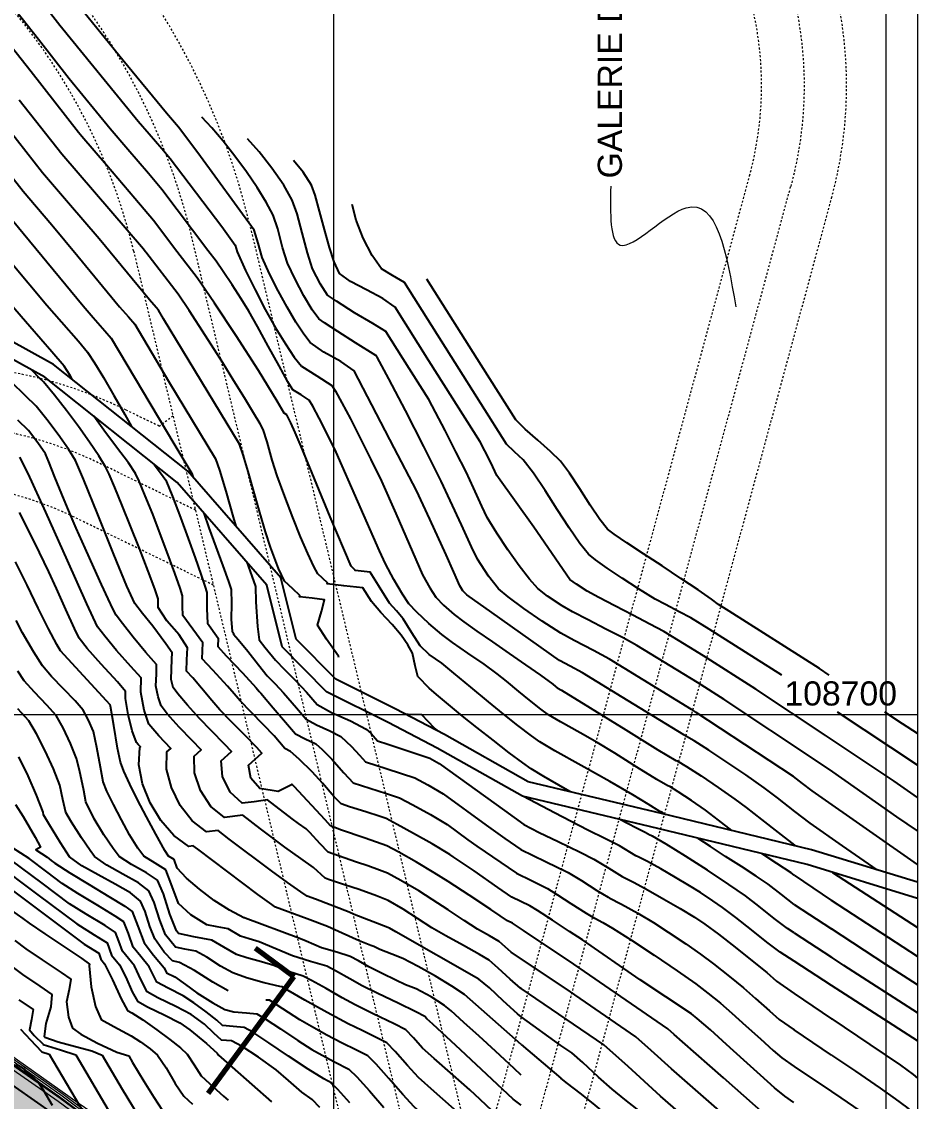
# Model space of a CAD drawing. Extents: x 62344 to 62624, y 108620 to 109406.
# Drawn here: x 62577.4 to 62623.7, y 108680 to 108735.9 of the extents above; entities that cross this region are included whole.
import ezdxf
from ezdxf.enums import TextEntityAlignment as Align

# ---------------------------------------------------------------- set-up
doc = ezdxf.new("R2010")
doc.units = 0
doc.header["$LTSCALE"] = 0.039369
doc.header["$MEASUREMENT"] = 0
for name, pattern in [('NASCOSTA', [9.525, 6.35, -3.175]), ('TRATTEGGIATA', [0.75, 0.5, -0.25]), ('TRATTOPUNTO2', [0.5, 0.25, -0.125, 0, -0.125])]:
    doc.linetypes.add(name, pattern=pattern)
doc.layers.add('0__No_Plot', color=5, linetype='Continuous', plot=False)
for name, color, linetype in [('coordinate', 2, 'Continuous'), ('curve livello 1m', 2, 'Continuous'), ('curve livello 5m', 7, 'Continuous'), ('LIN010TR', 2, 'NASCOSTA'), ('LIN018CO', 6, 'Continuous'), ('LIN025CO', 7, 'Continuous'), ('LIN035CO', 1, 'Continuous'), ('Strade', 7, 'Continuous'), ('TEXT018', 143, 'Continuous'), ('TEXT035', 1, 'Continuous'), ('TEXT050', 3, 'Continuous'), ('TRATTCOLO-30', 253, 'Continuous')]:
    doc.layers.add(name, color=color, linetype=linetype)
doc.layers.add('LIN070CO', color=4, linetype='Continuous', lineweight=70)
doc.styles.add('ARIAL', font='arial.ttf')

# ---------------------------------------------------------------- blocks, each defined once
blk = doc.blocks.new('*U36')
at = {"layer": 'LIN070CO'}
for p, q in [((2.799, 0.738), (2.841, 0.24)), ((-2.686, -0.227), (-2.728, 0.271)), ((2.841, 0.24), (1.347, 0.114)), ((-1.191, -0.101), (-2.686, -0.227))]:
    blk.add_line(p, q, dxfattribs=at)
at = {"layer": 'TEXT018', "lineweight": 30, "flags": 39}
blk.add_attdef('RIF2', text='', height=0.18, rotation=4.8311, dxfattribs=at).set_placement((2.705, 0.078), align=Align.TOP_RIGHT)
blk.add_attdef('RIF1', text='', height=0.18, rotation=4.8311, dxfattribs=at).set_placement((-2.524, -0.364), align=Align.TOP_LEFT)
at = {"layer": 'TEXT050', "lineweight": 30, "flags": 39}
blk.add_attdef('SEZ2', text='', height=0.4, rotation=4.8311, dxfattribs=at).set_placement((2.679, 0.377), align=Align.BOTTOM_RIGHT)
blk.add_attdef('SEZ1', text='', height=0.4, rotation=4.8311, dxfattribs=at).set_placement((-2.549, -0.065), align=Align.BOTTOM_LEFT)
blk = doc.blocks.new('*U13')
at = {"layer": 'LIN018CO'}
blk.add_hatch(color=256, dxfattribs=at).paths.add_polyline_path([(-0.262, 0.092), (-0.275, 0.211), (-0.013, 0.119)])
for p, q in [((-0.013, 0.119), (-1.842, -0.083)), ((-0.262, 0.092), (-0.275, 0.211)), ((-0.275, 0.211), (-0.013, 0.119))]:
    blk.add_line(p, q, dxfattribs=at)
at = {"layer": 'TEXT035', "lineweight": 30, "flags": 46}
blk.add_attdef('VALORE_AD', text='', height=0.25, rotation=6.3149, dxfattribs=at).set_placement((-0.336, 0.144), align=Align.BOTTOM_RIGHT)

msp = doc.modelspace()

# ---------------------------------------------------------------- hatches: boundary and pattern name
at = {"layer": 'TRATTCOLO-30', "linetype": 'Continuous', "lineweight": 0}
h = msp.add_hatch(color=256, dxfattribs=at)
h.dxf.hatch_style = 1
edge = h.paths.add_edge_path()
edge.add_line((62563.8701, 108688.26486), (62562.38892, 108689.60877))
edge.add_line((62562.38892, 108689.60877), (62561.34581, 108688.45849))
edge.add_arc((62576.23115, 108706.87254), 23.67806, 231.048995, 237.182403)
edge.add_line((62563.39844, 108686.97349), (62577.31618, 108677.27955))
edge.add_line((62577.31618, 108677.27955), (62592.09573, 108666.40633))
edge.add_line((62592.09573, 108666.40633), (62594.64799, 108664.314))
edge.add_line((62594.64799, 108664.314), (62599.914, 108662.94099))
edge.add_line((62599.914, 108662.94099), (62601.76601, 108662.18401))
edge.add_line((62601.76601, 108662.18401), (62602.82201, 108661.386))
edge.add_line((62602.82201, 108661.386), (62603.7457, 108659.83602))
edge.add_line((62603.7457, 108659.83602), (62603.50275, 108661.70071))
edge.add_line((62603.50275, 108661.70071), (62597.32897, 108667.70738))
edge.add_line((62597.32897, 108667.70738), (62593.49796, 108669.71985))
edge.add_line((62593.49796, 108669.71985), (62579.35377, 108680.12565))
edge.add_line((62579.35377, 108680.12565), (62565.34566, 108689.88254))
edge.add_line((62565.34566, 108689.88254), (62565.33964, 108689.89193))
edge.add_line((62565.33964, 108689.89193), (62563.8701, 108688.26486))

# ---------------------------------------------------------------- linework, layer by layer
at = {"linetype": 'Continuous', "lineweight": 0, "flags": 128}
msp.add_lwpolyline([(62603.55647, 108659.81137), (62603.32209, 108661.61022), (62597.21573, 108667.5513), (62593.39647, 108669.5576), (62579.24268, 108679.97047), (62565.20541, 108689.74766), (62565.19018, 108689.77145)], dxfattribs=at)
at = {"layer": '0__No_Plot', "linetype": 'Continuous', "lineweight": 0}
msp.add_xline((62622.07823, 109285.13341, 324), (0, -1), dxfattribs=at)
at = {"layer": 'coordinate', "linetype": 'Continuous', "lineweight": 0}
for p, q in [((62593.49999, 108764.27057), (62593.49999, 108620.31839)), ((62512.68886, 108700.00002), (62623.7144, 108700.00002))]:
    msp.add_line(p, q, dxfattribs=at)
at = {"layer": 'curve livello 1m', "flags": 128}
for points in [[(62578.60748, 108736.61918), (62579.33472, 108735.69185), (62579.33472, 108735.69185), (62583.3922, 108730.72777), (62583.3922, 108730.72777), (62583.95458, 108730.06759), (62584.61198, 108729.303), (62585.0409, 108728.7959), (62585.0409, 108728.7959), (62587.70684, 108725.2604), (62588.40832, 108724.30092), (62588.50835, 108723.96236), (62588.94094, 108722.99596), (62589.43645, 108721.98355), (62589.96576, 108720.97692), (62590.49973, 108720.02781), (62591.00924, 108719.18801), (62591.46516, 108718.50929), (62591.83838, 108718.04341), (62592.62505, 108717.53778), (62593.40027, 108717.03607), (62593.59095, 108716.74335), (62593.92488, 108716.1461), (62594.36626, 108715.31308), (62594.87932, 108714.31301), (62595.42824, 108713.21465), (62595.97725, 108712.08673), (62596.71666, 108710.40601), (62598.10174, 108707.23837), (62598.47825, 108706.5585), (62598.78772, 108706.07696), (62599.18806, 108705.67088), (62599.74633, 108705.17958), (62600.2339, 108704.80946), (62600.91515, 108704.32536), (62601.72193, 108703.76678), (62602.58612, 108703.17324), (62603.43959, 108702.58424), (62604.21419, 108702.03929), (62604.84181, 108701.57788), (62604.98978, 108701.4556), (62605.07891, 108701.38785), (62605.30314, 108701.26022), (62606.78505, 108700.35624), (62608.62836, 108699.209), (62610.28548, 108698.18046), (62611.20881, 108697.63256), (62611.27285, 108697.60726), (62611.76245, 108697.31644), (62612.5186, 108696.828), (62613.40087, 108696.23468), (62614.26881, 108695.62918), (62614.85444, 108695.19136), (62615.64288, 108694.58034), (62616.5165, 108693.89744), (62617.35763, 108693.24399), (62617.41047, 108693.20402)], [(62621.63391, 108691.96213), (62619.83718, 108693.20949), (62618.15689, 108694.38673), (62617.37777, 108694.98255), (62616.47374, 108695.6885), (62615.78641, 108696.2104), (62615.78641, 108696.2104), (62614.83592, 108696.87615), (62613.84798, 108697.54754), (62612.92181, 108698.15904), (62612.15665, 108698.64513), (62611.65173, 108698.94031), (62611.65173, 108698.94031), (62611.62017, 108698.95278), (62608.44275, 108700.90456), (62606.38666, 108702.1659), (62605.7462, 108702.5025), (62605.18608, 108702.79992), (62605.18608, 108702.79992), (62601.69261, 108705.2926), (62600.39674, 108706.20858), (62600.18068, 108706.41085), (62600.02606, 108706.67262), (62599.7211, 108707.36688), (62599.32907, 108708.26661), (62599.32907, 108708.26661), (62598.48157, 108710.11441), (62597.78184, 108711.59631), (62597.78184, 108711.59631), (62596.63995, 108713.81107), (62594.56478, 108717.79664), (62593.87802, 108718.28691), (62592.98932, 108718.76986), (62592.28773, 108719.26521), (62592.28773, 108719.26521), (62591.95719, 108719.68606), (62591.5478, 108720.31372), (62591.09398, 108721.08704), (62590.63013, 108721.94483), (62590.19067, 108722.82594), (62589.81002, 108723.6692), (62589.81002, 108723.6692), (62589.59665, 108724.40305), (62589.39347, 108725.07912), (62586.47222, 108729.07479), (62585.47043, 108730.40334), (62584.85089, 108731.12929), (62582.58898, 108733.87423), (62580.349, 108736.63709)], [(62614.1187, 108693.99709), (62613.42137, 108694.54408), (62612.75122, 108695.04797), (62612.75122, 108695.04797), (62612.02754, 108695.54961), (62611.33967, 108696.00377), (62610.89397, 108696.27422), (62610.89397, 108696.27422), (62610.79746, 108696.31235), (62610.22587, 108696.65152), (62609.20003, 108697.28824), (62608.05893, 108697.99844), (62607.14156, 108698.55804), (62607.14156, 108698.55804), (62606.26761, 108699.05674), (62605.25009, 108699.62789), (62604.62892, 108699.98824), (62604.62892, 108699.98824), (62604.22456, 108700.28641), (62603.63023, 108700.74737), (62603.63023, 108700.74737), (62603.0796, 108701.20017), (62602.4415, 108701.73472), (62601.97211, 108702.11757), (62601.97211, 108702.11757), (62601.2956, 108702.60552), (62600.45332, 108703.18667), (62599.65139, 108703.74153), (62599.09592, 108704.15058), (62599.09592, 108704.15058), (62598.43581, 108704.71913), (62597.80576, 108705.30894), (62597.39477, 108705.74308), (62597.39477, 108705.74308), (62597.0644, 108706.23549), (62596.61353, 108706.99884), (62596.17743, 108707.80411), (62596.17743, 108707.80411), (62595.88124, 108708.48148), (62593.63281, 108713.59235), (62593.18517, 108714.50588), (62592.75945, 108715.34143), (62592.42116, 108715.97323), (62592.23577, 108716.27551), (62592.23577, 108716.27551), (62591.8155, 108716.54749), (62591.38903, 108716.82161), (62591.38903, 108716.82161), (62591.13818, 108717.2236), (62590.67912, 108718.04756), (62590.11735, 108719.07604), (62589.55835, 108720.09157), (62589.10761, 108720.8767), (62589.10761, 108720.8767), (62588.70966, 108721.51827), (62588.24379, 108722.24558), (62587.78891, 108722.93701), (62587.42394, 108723.47096), (62586.99701, 108724.02469), (62584.61137, 108727.18845), (62583.91472, 108728.0121), (62582.84695, 108729.25397), (62581.93351, 108730.32625), (62579.81834, 108732.91403), (62578.22637, 108734.944), (62577.04793, 108736.43764)], [(62610.69605, 108694.82169), (62610.51508, 108694.94117), (62610.3861, 108694.99214), (62609.7717, 108695.36748), (62608.97998, 108695.85587), (62608.97998, 108695.85587), (62607.79357, 108696.53641), (62606.30776, 108697.37094), (62604.9578, 108698.13113), (62604.17893, 108698.58862), (62604.17893, 108698.58862), (62603.7395, 108698.90702), (62603.03275, 108699.44425), (62602.27068, 108700.03913), (62602.27068, 108700.03913), (62601.51639, 108700.65597), (62600.59924, 108701.42338), (62599.72574, 108702.1532), (62599.10241, 108702.65726), (62599.10241, 108702.65726), (62598.44552, 108703.12158), (62597.97916, 108703.55815), (62597.55666, 108704.23183), (62597.10261, 108704.9672), (62597.10261, 108704.9672), (62596.75099, 108705.36524), (62596.39686, 108705.7657), (62596.39686, 108705.7657), (62595.83153, 108706.68227), (62595.38401, 108707.37332), (62595.38401, 108707.37332), (62594.60806, 108707.46038), (62594.61219, 108707.48228), (62594.40056, 108707.67797), (62593.32682, 108710.24731), (62591.8248, 108713.87861), (62591.8248, 108713.87861), (62591.50791, 108714.60871), (62591.28836, 108715.09797), (62591.28836, 108715.09797), (62591.07126, 108715.51494), (62590.93968, 108715.5998), (62590.58514, 108716.22997), (62589.60538, 108717.80953), (62588.45839, 108719.60017), (62587.33847, 108721.30248), (62586.43992, 108722.61707), (62585.38879, 108723.98038), (62584.18184, 108725.58101), (62583.21745, 108726.72121), (62581.73931, 108728.44035), (62580.47481, 108729.92473), (62580.30196, 108730.13621), (62577.84526, 108733.26883), (62576.0267, 108735.57379)], [(62593.77415, 108702.95785), (62593.747, 108703.02911), (62593.747, 108703.02911), (62593.13731, 108703.91006), (62592.66206, 108704.63964), (62592.66206, 108704.63964), (62592.875, 108705.33669), (62593.03208, 108705.94768), (62593.03208, 108705.94768), (62592.38715, 108706.0212), (62591.73457, 108706.09326), (62591.73457, 108706.09326), (62591.75005, 108706.17533), (62591.39227, 108706.51924), (62590.95701, 108706.90865), (62590.95701, 108706.90865), (62590.64951, 108707.57194), (62590.22589, 108708.66868), (62590.22589, 108708.66868), (62589.9671, 108709.46865), (62589.67455, 108710.47182), (62589.37105, 108711.55247), (62589.07942, 108712.58486), (62588.82246, 108713.44326), (62588.62299, 108714.00195), (62588.62299, 108714.00195), (62584.69688, 108720.4824), (62584.42935, 108720.93303), (62584.31013, 108721.07085), (62583.97885, 108721.47092), (62581.36107, 108724.63326), (62579.78091, 108726.47411), (62578.43013, 108728.05202), (62574.95846, 108732.45973)], [(62575.65907, 108729.33677), (62577.42811, 108727.09076), (62578.11642, 108726.28671), (62578.92161, 108725.34867), (62578.92161, 108725.34867), (62580.25554, 108723.73726), (62582.42743, 108721.11448), (62582.87637, 108720.59691), (62583.20897, 108720.21096), (62584.96294, 108717.25663), (62587.39281, 108713.24587), (62587.59101, 108712.65305), (62587.9154, 108711.56003), (62588.30158, 108710.22811), (62588.44216, 108709.74815)], [(62623.7144, 108693.98238), (62622.6548, 108694.71799), (62619.34556, 108697.03651), (62618.49515, 108697.60182), (62613.71195, 108700.78401), (62612.33276, 108701.65806), (62609.18853, 108703.58694), (62608.48035, 108703.97104), (62607.59295, 108704.43127), (62606.67337, 108704.90343), (62605.86868, 108705.32332), (62605.32596, 108705.62675), (62605.32596, 108705.62675), (62604.57531, 108706.12803), (62604.06137, 108706.52906), (62604.06137, 108706.52906), (62603.64211, 108707.00887), (62603.1084, 108707.70538), (62602.52299, 108708.5302), (62601.94859, 108709.39498), (62601.44793, 108710.21132), (62601.44793, 108710.21132), (62601.17434, 108710.78416), (62600.73766, 108711.74243), (62600.35371, 108712.56613), (62600.35371, 108712.56613), (62599.83296, 108713.61227), (62599.27741, 108714.70183), (62598.77752, 108715.65936), (62598.42375, 108716.30938), (62598.42375, 108716.30938), (62597.08504, 108718.42775), (62596.19774, 108719.83353), (62595.52709, 108720.24092), (62594.58809, 108720.80483), (62594.58809, 108720.80483), (62593.64959, 108721.39962), (62593.18644, 108721.70881), (62593.18644, 108721.70881), (62592.81398, 108722.27724), (62592.41337, 108723.08289), (62592.41337, 108723.08289), (62592.14251, 108723.90674), (62591.87572, 108724.932), (62591.61536, 108725.92087), (62591.36376, 108726.63553), (62590.91664, 108727.40946), (62590.30944, 108728.29411), (62589.65067, 108729.14106), (62589.04883, 108729.80188)], [(62623.7144, 108695.71691), (62622.51087, 108696.56012), (62618.98618, 108698.90317), (62615.35779, 108701.31708), (62612.63699, 108703.04137), (62610.58946, 108704.29746), (62609.87304, 108704.68659), (62608.98302, 108705.14882), (62608.05481, 108705.62581), (62607.22385, 108706.05925), (62606.62554, 108706.39079), (62606.62554, 108706.39079), (62606.06732, 108706.74557), (62605.71922, 108706.99999), (62605.71922, 108706.99999), (62603.85611, 108709.6958), (62601.95227, 108712.37825), (62601.63964, 108713.05104), (62601.33213, 108713.66123), (62601.08823, 108714.12052), (62598.43704, 108718.31574), (62596.67984, 108721.09975), (62596.04017, 108721.54682), (62595.19715, 108721.98277), (62594.37477, 108722.41211), (62593.79699, 108722.83931), (62593.52184, 108723.4437), (62593.28624, 108724.17785), (62593.02934, 108725.10513), (62592.77295, 108726.06235), (62592.53887, 108726.88629), (62592.34891, 108727.41373), (62591.92744, 108728.07676), (62591.42351, 108728.67949)], [(62576.53223, 108726.0036), (62580.54472, 108721.15811), (62581.06197, 108720.5597), (62581.66242, 108719.87114), (62581.9886, 108719.48888), (62585.22899, 108714.03087), (62586.16263, 108712.48979), (62586.22894, 108712.27959)], [(62616.70246, 108702.04102), (62612.94123, 108704.42467), (62611.99039, 108705.00798), (62611.38724, 108705.32969), (62610.6766, 108705.69552), (62610.14962, 108705.98008), (62609.28592, 108706.51081), (62608.42599, 108707.06391), (62607.65269, 108707.58369), (62607.04887, 108708.01446), (62606.69739, 108708.30054), (62606.24039, 108708.85553), (62605.68667, 108709.66523), (62605.07669, 108710.61691), (62604.45088, 108711.59785), (62603.84971, 108712.49534), (62603.31363, 108713.19665), (62602.87062, 108713.60601), (62602.44324, 108714.00376), (62599.78905, 108718.20374), (62597.16194, 108722.36597), (62596.55399, 108722.72804), (62595.97988, 108723.07925), (62595.49135, 108723.76779), (62595.0283, 108724.6567), (62594.66185, 108725.58981), (62594.4631, 108726.41093)], [(62576.81963, 108723.40512), (62578.66201, 108721.20173), (62579.41653, 108720.32882), (62580.29243, 108719.32441), (62580.76823, 108718.7668), (62581.12761, 108718.21767), (62581.59088, 108717.44321), (62582.12239, 108716.52242), (62582.68651, 108715.53428), (62583.04172, 108714.9161)], [(62619.15509, 108702.04685), (62618.64946, 108702.38323), (62613.96899, 108705.34945), (62613.41767, 108705.70285), (62613.05402, 108705.9859), (62612.36175, 108706.46659), (62611.47723, 108707.05539), (62610.50061, 108707.69458), (62609.532, 108708.32646), (62608.67153, 108708.89331), (62608.01934, 108709.33742), (62607.67555, 108709.60109), (62607.27259, 108710.10374), (62606.778, 108710.84641), (62606.24197, 108711.68924), (62605.71468, 108712.49241), (62605.24631, 108713.11607), (62604.72923, 108713.62739), (62604.06497, 108714.20768), (62603.41112, 108714.78023), (62602.9253, 108715.26835), (62601.14105, 108718.09173), (62598.32772, 108722.54901)], [(62616.98823, 108678.26005), (62613.68728, 108681.19661), (62611.55667, 108683.05942), (62611.12512, 108683.44995), (62610.80336, 108683.73974), (62610.80336, 108683.73974), (62605.93277, 108687.09031), (62603.33067, 108688.83054), (62602.75367, 108689.20149), (62602.49187, 108689.32879), (62602.12167, 108689.58224), (62601.64009, 108689.91444), (62601.64009, 108689.91444), (62600.52035, 108690.65488), (62599.43624, 108691.35934), (62598.71299, 108691.81647), (62598.71299, 108691.81647), (62597.78644, 108692.36192), (62596.87458, 108692.87513), (62596.25097, 108693.20215), (62596.25097, 108693.20215), (62595.71967, 108693.40609), (62595.07657, 108693.61847), (62593.9168, 108694.02532), (62593.34762, 108694.23801), (62593.34762, 108694.23801), (62593.05992, 108694.54863), (62591.45024, 108696.28652), (62591.36293, 108696.3831), (62591.34565, 108696.39944), (62591.35012, 108696.3824), (62590.62613, 108696.01437), (62589.68886, 108696.17389), (62589.68886, 108696.17389), (62589.21796, 108696.70455), (62589.08952, 108697.38432), (62589.08952, 108697.38432), (62589.7902, 108698.00571), (62589.52488, 108698.30507), (62588.89914, 108698.93907), (62588.17429, 108699.66883), (62587.61164, 108700.25546), (62587.61164, 108700.25546), (62587.19576, 108700.74057), (62586.67113, 108701.36949), (62586.21745, 108701.90144), (62586.21745, 108701.90144), (62585.89242, 108702.25016), (62585.90824, 108702.8405), (62585.93135, 108703.45199), (62585.93135, 108703.45199), (62585.50459, 108704.12732), (62584.86908, 108704.85421), (62584.42517, 108705.54248), (62584.42517, 108705.54248), (62584.4143, 108705.99844), (62584.2417, 108706.51706), (62583.90431, 108707.42949), (62583.90431, 108707.42949), (62583.45275, 108708.59472), (62582.99371, 108709.75331), (62582.55786, 108710.83037), (62582.17586, 108711.75096), (62581.87839, 108712.44019), (62581.69612, 108712.82313), (62581.69612, 108712.82313), (62581.34706, 108713.39486), (62580.86431, 108714.11235), (62580.29245, 108714.91456), (62579.67602, 108715.74042), (62579.05959, 108716.52889), (62578.48772, 108717.21891), (62578.48772, 108717.21891), (62578.28111, 108717.42275), (62577.88157, 108717.83816)], [(62603.54114, 108687.14127), (62602.69229, 108687.70897), (62602.07513, 108688.25708), (62601.57486, 108688.54382), (62600.95505, 108688.8939), (62600.95505, 108688.8939), (62600.2574, 108689.33837), (62599.42281, 108689.88998), (62598.59316, 108690.43817), (62597.91035, 108690.87236), (62597.91035, 108690.87236), (62596.98496, 108691.41099), (62596.28461, 108691.78736), (62596.28461, 108691.78736), (62595.87684, 108691.95171), (62595.26986, 108692.17687), (62595.26986, 108692.17687), (62594.69144, 108692.36839), (62594.0416, 108692.5825), (62594.0416, 108692.5825), (62593.22118, 108692.87649), (62592.8088, 108693.31638), (62592.27121, 108693.90212), (62592.27121, 108693.90212), (62592.07621, 108694.08317), (62591.68516, 108694.36106), (62591.35259, 108694.61127), (62590.08387, 108695.59068), (62589.39579, 108695.49459), (62588.76722, 108695.42542), (62588.76722, 108695.42542), (62588.15053, 108695.99489), (62587.74896, 108696.80591), (62587.68297, 108697.61516), (62587.68297, 108697.61516), (62588.21703, 108698.08877), (62587.87651, 108698.45867), (62587.16565, 108699.17411), (62586.55655, 108699.8035), (62586.55655, 108699.8035), (62585.94595, 108700.49294), (62585.44446, 108701.08501), (62585.20252, 108701.40207), (62585.20252, 108701.40207), (62585.09665, 108701.8191), (62585.12659, 108702.87401), (62585.13699, 108703.19499), (62584.8143, 108703.66512), (62584.14201, 108704.57597), (62584.14201, 108704.57597), (62583.61482, 108705.24116), (62583.21237, 108705.75501), (62583.21237, 108705.75501), (62582.80373, 108706.65408), (62582.12622, 108708.29319), (62581.29777, 108710.35662), (62580.5562, 108712.19576), (62580.13935, 108713.16199), (62580.13935, 108713.16199), (62579.77248, 108713.74495), (62579.2461, 108714.4929), (62578.65592, 108715.27473), (62578.09764, 108715.95931), (62578.09764, 108715.95931), (62577.54651, 108716.50527), (62576.82042, 108717.21935)], [(62603.20614, 108685.81681), (62603.17146, 108685.84), (62602.63526, 108686.30747), (62602.02507, 108686.8739), (62601.54254, 108687.2867), (62601.54254, 108687.2867), (62601.05371, 108687.57962), (62600.22212, 108688.0435), (62599.31165, 108688.54919), (62598.5862, 108688.96751), (62598.5862, 108688.96751), (62597.84215, 108689.4512), (62597.1077, 108689.92825), (62597.1077, 108689.92825), (62596.31824, 108690.37257), (62595.71621, 108690.61522), (62594.82006, 108690.94764), (62594.82006, 108690.94764), (62594.06637, 108691.19714), (62593.2359, 108691.47081), (62593.2359, 108691.47081), (62593.05533, 108691.53612), (62592.45972, 108692.08912), (62591.81237, 108692.551), (62590.98161, 108693.13949), (62590.98161, 108693.13949), (62589.72456, 108694.08524), (62588.80249, 108694.79705), (62587.84558, 108694.67695), (62587.15384, 108695.24854), (62586.6127, 108696.06628), (62586.29571, 108696.98161), (62586.27643, 108697.846), (62586.27643, 108697.846), (62586.64385, 108698.17184), (62586.17659, 108698.66127), (62585.50146, 108699.35155), (62585.50146, 108699.35155), (62584.89301, 108700.04555), (62584.56991, 108700.45135), (62584.56991, 108700.45135), (62584.41645, 108700.91384), (62584.30624, 108701.48989), (62584.30624, 108701.48989), (62584.33029, 108702.09162), (62584.33758, 108702.59383), (62584.33758, 108702.59383), (62583.77726, 108703.21765), (62583.13235, 108704.0019), (62582.56688, 108704.71906), (62582.2505, 108705.154), (62582.2505, 108705.154), (62582.09716, 108705.44686), (62581.83782, 108705.98777), (62581.49458, 108706.72812), (62581.08953, 108707.6193), (62580.64477, 108708.61271), (62580.18238, 108709.65972), (62579.72446, 108710.71174), (62579.72446, 108710.71174), (62579.4341, 108711.41422), (62579.07905, 108712.29855), (62578.76123, 108713.08675), (62578.58258, 108713.50085), (62578.58258, 108713.50085), (62578.19976, 108714.07124), (62577.70756, 108714.69971), (62577.70756, 108714.69971), (62577.1607, 108715.24747)], [(62603.20614, 108684.3514), (62603.02271, 108684.50837), (62602.28135, 108685.19353), (62601.56446, 108685.85376), (62601.00995, 108686.31631), (62601.00995, 108686.31631), (62596.72234, 108688.75401), (62596.38863, 108688.94911), (62596.31295, 108688.97837), (62594.56502, 108689.6541), (62594.29811, 108689.7715), (62592.55898, 108690.44083), (62592.13598, 108690.59766), (62591.79752, 108690.82668), (62591.1094, 108691.31567), (62590.27806, 108691.91792), (62590.27806, 108691.91792), (62588.09654, 108693.55921), (62587.52111, 108694.00342), (62586.92393, 108693.92847), (62586.18684, 108694.49505), (62585.5636, 108695.29274), (62585.10349, 108696.22198), (62584.85581, 108697.1832), (62584.86988, 108698.07684), (62584.86988, 108698.07684), (62585.07067, 108698.25491), (62584.44637, 108698.8996), (62583.93729, 108699.50062), (62583.692, 108700.23989), (62583.51584, 108701.16068), (62583.51584, 108701.16068), (62583.53679, 108701.89896), (62583.00545, 108702.49782), (62582.26362, 108703.31644), (62582.26362, 108703.31644), (62581.65811, 108704.06019), (62581.28863, 108704.55299), (62581.28863, 108704.55299), (62580.7253, 108705.73281), (62579.7212, 108707.974), (62578.59978, 108710.48715), (62577.68446, 108712.48283), (62577.68446, 108712.48283), (62577.25906, 108713.3304)], [(62584.21825, 108712.95568), (62584.21825, 108712.95568), (62584.53987, 108712.51836), (62584.80965, 108712.14541), (62585.1591, 108711.29187), (62585.57291, 108710.197), (62585.9723, 108709.11606), (62586.33264, 108708.11819), (62586.62929, 108707.27251), (62586.83761, 108706.64816), (62586.93297, 108706.31427), (62586.94544, 108705.474), (62586.9708, 108704.72833), (62587.52007, 108703.96597), (62587.50587, 108703.52769), (62587.93624, 108703.04192), (62588.77738, 108702.16502), (62589.49454, 108701.39407), (62589.64903, 108701.20079), (62589.73602, 108701.11047), (62590.3768, 108700.35981), (62591.10666, 108699.48268), (62591.53356, 108698.99938), (62592.03658, 108698.74729), (62592.57247, 108698.48462), (62592.90551, 108698.18815), (62593.402, 108697.7005), (62594.0349, 108696.99355), (62594.51861, 108696.46525), (62596.24054, 108695.91243), (62596.91735, 108695.68772), (62597.60695, 108695.33916), (62598.51738, 108694.82748), (62599.37549, 108694.30617), (62600.45102, 108693.52521), (62600.91763, 108693.1954), (62602.96298, 108691.78911), (62603.74724, 108691.40651), (62604.56728, 108691.00907), (62605.09045, 108690.67376), (62605.7819, 108690.22818), (62606.57722, 108689.73132), (62607.00313, 108689.47298), (62607.02293, 108689.46505), (62607.43582, 108689.24301), (62607.93116, 108688.9526), (62608.91549, 108688.32627), (62610.09866, 108687.54459), (62611.27814, 108686.74325), (62612.25142, 108686.05794), (62612.87206, 108685.5848), (62613.52057, 108685.06376), (62614.11396, 108684.54722), (62614.83879, 108683.89293), (62615.58549, 108683.21353), (62616.24447, 108682.62163), (62616.70613, 108682.22986), (62617.32991, 108681.79408)], [(62586.78081, 108710.43294), (62587.04848, 108709.66463), (62587.40418, 108708.68892), (62587.7672, 108707.70129), (62588.05681, 108706.89722), (62588.19231, 108706.47218), (62588.22248, 108705.75748), (62588.19792, 108704.92192), (62588.24361, 108704.32125), (62588.31443, 108704.22296), (62588.3126, 108704.16646), (62588.56899, 108703.89138), (62589.05315, 108703.29299), (62589.6088, 108702.58079), (62590.06977, 108702.01378), (62590.47577, 108701.59121), (62590.91483, 108701.13635), (62591.58006, 108700.34914), (62592.08822, 108699.75828), (62592.61171, 108699.47449), (62593.30742, 108699.16985), (62593.88134, 108698.86982), (62594.42153, 108698.35921), (62594.83368, 108697.89883), (62595.14867, 108697.55481), (62596.27, 108697.1948), (62597.69797, 108696.7207), (62598.37763, 108696.36501), (62599.17088, 108695.89288), (62601.39547, 108694.27756), (62602.36059, 108693.5954), (62603.19853, 108693.01927), (62604.46066, 108692.4056), (62605.64568, 108691.82718), (62606.3316, 108691.4088), (62607.12197, 108690.90201), (62607.71761, 108690.5459), (62607.76751, 108690.52593), (62608.39564, 108690.19598), (62609.24324, 108689.71774), (62610.05603, 108689.23467), (62610.82353, 108688.74252), (62611.72213, 108688.14044), (62612.48227, 108687.60904), (62613.16498, 108687.09468), (62613.99386, 108686.44539), (62614.72025, 108685.85595), (62615.3392, 108685.30903), (62616.05208, 108684.66132), (62616.56508, 108684.21477), (62617.32991, 108683.68044)], [(62603.20614, 108681.34137), (62602.83674, 108681.68119), (62601.87289, 108682.58525), (62601.03948, 108683.35856), (62601.03948, 108683.35856), (62600.24701, 108684.07109), (62599.58048, 108684.66039), (62599.23987, 108684.94968), (62599.23987, 108684.94968), (62598.54557, 108685.38821), (62597.76849, 108685.80988), (62597.76849, 108685.80988), (62597.22326, 108686.02066), (62596.72142, 108686.25605), (62596.02083, 108686.60145), (62595.33165, 108686.95325), (62595.33165, 108686.95325), (62594.79114, 108687.25368), (62594.36558, 108687.48704), (62594.36558, 108687.48704), (62593.66052, 108687.70034), (62592.87925, 108687.93136), (62592.87925, 108687.93136), (62592.08059, 108688.28265), (62591.70175, 108688.42846), (62588.92361, 108689.45843), (62588.88564, 108689.47471), (62588.876, 108689.47753), (62588.86965, 108689.48124), (62588.85876, 108689.48341), (62588.12018, 108689.87126), (62587.32349, 108690.38491), (62586.5514, 108690.96246), (62585.88664, 108691.54205), (62585.41194, 108692.06178), (62585.41194, 108692.06178), (62585.24646, 108692.50269), (62584.95859, 108692.68268), (62584.77249, 108692.9645), (62584.29652, 108693.8084), (62583.81415, 108694.70447), (62583.35745, 108695.58917), (62582.95852, 108696.39895), (62582.64943, 108697.07028), (62582.46229, 108697.53961), (62582.46229, 108697.53961), (62582.32182, 108698.25879), (62582.13027, 108699.4347), (62581.94932, 108700.44598), (62581.94932, 108700.44598), (62581.93503, 108700.50226), (62581.93523, 108700.50921), (62581.74411, 108700.722), (62579.36916, 108703.3097), (62579.17531, 108703.62994), (62578.74555, 108704.44804), (62578.21663, 108705.5067), (62577.63366, 108706.69526), (62577.04175, 108707.90305)], [(62589.00167, 108707.89276), (62589.00167, 108707.89276), (62589.25958, 108707.17593), (62589.45165, 108706.6301), (62589.47055, 108705.83786), (62589.56486, 108704.56292), (62589.65007, 108703.87823), (62589.93897, 108703.48445), (62590.49052, 108702.82677), (62590.95519, 108702.33633), (62591.5732, 108701.70713), (62592.09364, 108701.16223), (62592.64289, 108700.51717), (62593.38657, 108700.11402), (62594.37489, 108699.68125), (62595.19021, 108699.25503), (62595.44107, 108699.01791), (62595.77874, 108698.64436), (62596.29946, 108698.47718), (62598.4786, 108697.75368), (62598.96628, 108697.47959), (62602.33992, 108695.02992), (62603.34121, 108694.32219), (62604.13437, 108693.90656), (62605.11538, 108693.42647), (62606.25744, 108692.87615), (62606.97407, 108692.52046), (62607.73882, 108692.04499), (62608.4321, 108691.61882), (62608.5121, 108691.5868), (62609.05124, 108691.31084), (62609.77574, 108690.91617), (62610.59755, 108690.45248), (62611.42862, 108689.96944), (62612.18091, 108689.51674), (62612.71313, 108689.16014), (62613.41326, 108688.6364), (62614.28132, 108687.96465), (62615.16698, 108687.26265), (62615.91992, 108686.64814), (62616.42403, 108686.19967), (62617.32991, 108685.5668)], [(62603.20614, 108679.77727), (62602.79712, 108680.10446), (62602.79712, 108680.10446), (62601.70651, 108681.10763), (62600.06039, 108682.65191), (62598.63712, 108683.97242), (62598.63712, 108683.97242), (62598.32499, 108684.24807), (62598.21302, 108684.37125), (62597.75166, 108684.61307), (62596.83363, 108685.0582), (62595.79574, 108685.55896), (62594.97483, 108685.96772), (62594.97483, 108685.96772), (62594.3339, 108686.32075), (62593.5954, 108686.73698), (62593.14773, 108686.97726), (62593.14773, 108686.97726), (62592.31035, 108687.23076), (62591.36955, 108687.50883), (62591.36955, 108687.50883), (62590.50554, 108687.87943), (62589.64897, 108688.24632), (62589.64897, 108688.24632), (62589.13111, 108688.396), (62588.67651, 108688.53119), (62588.67651, 108688.53119), (62588.03515, 108688.90542), (62587.46966, 108689.01572), (62586.93626, 108689.12501), (62586.93626, 108689.12501), (62586.11247, 108689.63142), (62585.4647, 108690.2258), (62585.4647, 108690.2258), (62585.13763, 108691.10782), (62584.81251, 108691.96355), (62584.81251, 108691.96355), (62584.27153, 108692.3088), (62583.67793, 108692.67293), (62583.67793, 108692.67293), (62583.37169, 108693.09518), (62582.94448, 108693.78365), (62582.94448, 108693.78365), (62582.51578, 108694.55312), (62582.10002, 108695.34999), (62581.76182, 108696.04626), (62581.56581, 108696.51396), (62581.56581, 108696.51396), (62581.42743, 108697.28249), (62581.24993, 108698.30363), (62581.24993, 108698.30363), (62581.06786, 108699.13014), (62580.8191, 108699.71647), (62580.54093, 108700.22679), (62580.54093, 108700.22679), (62580.12664, 108700.72013), (62579.52669, 108701.34041), (62578.90504, 108701.98008), (62578.42562, 108702.5316), (62578.42562, 108702.5316), (62577.9775, 108703.23127), (62577.39982, 108704.22624), (62577.39982, 108704.22624), (62577.06335, 108704.8712)], [(62601.70805, 108679.4931), (62601.0831, 108680.07939), (62600.54275, 108680.58073), (62600.54275, 108680.58073), (62599.69254, 108681.33274), (62598.70244, 108682.19903), (62598.10728, 108682.73155), (62598.10728, 108682.73155), (62597.628, 108683.26428), (62597.23359, 108683.69268), (62597.23359, 108683.69268), (62596.64131, 108683.99549), (62595.55449, 108684.51957), (62594.618, 108684.98219), (62594.618, 108684.98219), (62593.94656, 108685.34928), (62593.11401, 108685.81815), (62592.36142, 108686.24037), (62591.92987, 108686.46749), (62591.92987, 108686.46749), (62591.15859, 108686.69805), (62590.41229, 108687.01794), (62589.76763, 108687.21141), (62589.00977, 108687.417), (62588.47703, 108687.58485), (62588.47703, 108687.58485), (62587.82163, 108687.9703), (62587.20065, 108688.32959), (62587.20065, 108688.32959), (62586.27107, 108688.50494), (62585.46541, 108688.67635), (62585.46541, 108688.67635), (62585.36168, 108688.80489), (62585.01766, 108689.67546), (62584.68947, 108690.71799), (62584.37857, 108691.42441), (62584.37857, 108691.42441), (62583.82424, 108691.8188), (62583.03326, 108692.23948), (62582.39727, 108692.66318), (62582.39727, 108692.66318), (62582.08794, 108693.06718), (62581.61357, 108693.78556), (62581.11647, 108694.6028), (62581.11647, 108694.6028), (62580.66932, 108695.48832), (62580.56688, 108696.06877), (62580.34644, 108697.12253), (62580.1992, 108697.73779), (62580.1992, 108697.73779), (62579.89061, 108698.5032), (62579.49651, 108699.32341), (62579.13513, 108699.95236), (62579.13513, 108699.95236), (62578.66489, 108700.49259), (62578.01264, 108701.15938), (62577.48208, 108701.7535), (62577.48208, 108701.7535), (62577.14918, 108702.24828)], [(62600.04952, 108679.30924), (62598.70451, 108680.4856), (62597.88956, 108681.21503), (62597.88956, 108681.21503), (62597.32215, 108681.83428), (62596.68034, 108682.56843), (62596.25416, 108683.0141), (62596.25416, 108683.0141), (62595.80286, 108683.24484), (62594.97475, 108683.64416), (62594.26118, 108683.99667), (62594.26118, 108683.99667), (62593.17003, 108684.58062), (62592.01461, 108685.21903), (62591.14156, 108685.72037), (62591.14156, 108685.72037), (62590.84359, 108685.91308), (62590.71893, 108685.92333), (62589.9, 108686.11416), (62588.99578, 108686.37904), (62588.27754, 108686.63851), (62588.27754, 108686.63851), (62587.65296, 108686.98824), (62586.94491, 108687.43886), (62586.36614, 108687.75377), (62586.36614, 108687.75377), (62585.80254, 108687.86009), (62585.31407, 108687.96401), (62585.31407, 108687.96401), (62584.80355, 108688.59662), (62584.50299, 108689.35722), (62584.21625, 108690.26808), (62583.94462, 108690.88526), (62583.4047, 108691.30265), (62582.59618, 108691.74581), (62581.75488, 108692.20074), (62581.11662, 108692.65342), (62581.11662, 108692.65342), (62580.8947, 108692.96406), (62580.4579, 108693.62554), (62579.93724, 108694.43944), (62579.93724, 108694.43944), (62579.64204, 108694.93144), (62579.48863, 108695.61549), (62579.33055, 108696.34545), (62579.33055, 108696.34545), (62579.00128, 108697.18709), (62578.57462, 108698.12719), (62578.12562, 108699.00954), (62577.72933, 108699.67793), (62577.72933, 108699.67793), (62577.15838, 108700.30483)], [(62598.92439, 108699.1362), (62598.72509, 108699.30565), (62598.72509, 108699.30565), (62598.0681, 108699.9967), (62597.35083, 108700.00992), (62597.24166, 108700.01335)], [(62598.92439, 108699.1362), (62598.72509, 108699.30565), (62598.72509, 108699.30565), (62598.0681, 108699.9967), (62597.35083, 108700.00992), (62597.24166, 108700.01335)], [(62623.7144, 108697.38784), (62619.58601, 108700.1322)], [(62623.7144, 108699.01982), (62622.94651, 108699.52606), (62622.03468, 108700.1322)], [(62577.03386, 108695.35373), (62577.42692, 108694.72381), (62577.42692, 108694.72381), (62578.05011, 108693.65802), (62578.32536, 108693.14185), (62578.32536, 108693.14185), (62578.09051, 108692.99493), (62578.66711, 108692.61498), (62578.88687, 108692.45044), (62579.07975, 108692.30602), (62579.85238, 108691.8105), (62580.85696, 108691.19954), (62581.87492, 108690.58643), (62582.6877, 108690.08448), (62583.07672, 108689.80697), (62583.07672, 108689.80697), (62583.37044, 108689.05087), (62583.6873, 108688.18007), (62583.6873, 108688.18007), (62584.18707, 108687.55578), (62584.72701, 108686.89172), (62584.72701, 108686.89172), (62584.8499, 108686.64124), (62585.2782, 108686.42078), (62585.82686, 108686.02656), (62586.41989, 108685.59694), (62586.41989, 108685.59694), (62587.25628, 108685.08347), (62587.87856, 108684.74583), (62587.87856, 108684.74583), (62588.34231, 108684.60998), (62588.98495, 108684.56194), (62589.53238, 108684.51207), (62589.53238, 108684.51207), (62589.95921, 108684.25703), (62590.75726, 108683.72984), (62591.65404, 108683.13383), (62592.37708, 108682.67233), (62592.37708, 108682.67233), (62592.91628, 108682.36641), (62593.54754, 108682.02561), (62593.54754, 108682.02561), (62594.29529, 108681.65696), (62594.70785, 108681.25096), (62595.35102, 108680.53217), (62596.1038, 108679.66887)], [(62617.3299, 108687.2366), (62616.60809, 108687.70786), (62615.92983, 108688.2215), (62615.12141, 108688.86376), (62614.31153, 108689.50727), (62613.62887, 108690.02462), (62613.62887, 108690.02462), (62613.12438, 108690.37015), (62612.49014, 108690.78584), (62611.91643, 108691.14697), (62611.91643, 108691.14697), (62611.19821, 108691.57408), (62610.4324, 108692.01347), (62609.74366, 108692.39479), (62609.25667, 108692.64769), (62609.25667, 108692.64769), (62609.14658, 108692.69175), (62608.30246, 108693.21376), (62607.56654, 108693.57448), (62606.65842, 108694.01623), (62606.65842, 108694.01623), (62604.92723, 108694.91093), (62603.32921, 108695.76081)], [(62617.3299, 108690.17932), (62616.68321, 108690.68213), (62615.99571, 108691.21685), (62615.99571, 108691.21685), (62615.37497, 108691.63845), (62614.60337, 108692.13717), (62613.779, 108692.66311), (62612.99996, 108693.16632), (62612.36434, 108693.59688), (62612.36434, 108693.59688), (62612.36434, 108693.59688)], [(62594.33755, 108679.90998), (62593.71863, 108680.59107), (62593.31586, 108680.97839), (62593.19072, 108681.04008), (62592.99483, 108681.14832), (62592.19023, 108681.65778), (62591.17416, 108682.32954), (62590.14859, 108683.01289), (62589.31547, 108683.55713), (62588.87678, 108683.81156), (62588.29663, 108683.85478), (62587.75295, 108683.90402), (62587.4505, 108684.19253), (62586.90339, 108684.61897), (62586.25762, 108685.08496), (62585.70691, 108685.45071), (62584.94373, 108685.83591), (62584.34749, 108686.15043), (62583.95743, 108686.94547), (62583.5273, 108687.47448), (62583.12918, 108687.9718), (62582.87676, 108688.6655), (62582.64277, 108689.26783), (62582.19584, 108689.57563), (62581.28947, 108690.12755), (62580.26373, 108690.7473), (62579.45869, 108691.25863), (62578.65544, 108691.86007), (62577.74027, 108692.54531), (62576.88491, 108693.1099)], [(62592.79343, 108679.65889), (62592.38813, 108680.07965), (62591.86145, 108680.45033), (62591.17378, 108681.05442), (62590.52355, 108681.62206), (62589.61537, 108682.27078), (62588.76264, 108682.82226), (62588.22118, 108683.11105), (62587.6926, 108683.15454), (62587.3082, 108683.514), (62586.82057, 108683.98638), (62586.13562, 108684.48064), (62585.3361, 108684.89663), (62584.39459, 108685.34949), (62583.84507, 108685.65963), (62583.53999, 108686.26389), (62583.18785, 108686.99922), (62582.57105, 108687.76353), (62582.38308, 108688.28013), (62582.20883, 108688.72868), (62581.67651, 108689.08119), (62580.68602, 108689.6791), (62579.83763, 108690.21124), (62578.42402, 108691.2697), (62576.81343, 108692.47564)], [(62617.3299, 108691.69572), (62617.17913, 108691.81296), (62616.43131, 108692.30335), (62615.67385, 108692.79954)], [(62575.88659, 108692.40597), (62578.19259, 108690.67933), (62580.21657, 108689.16385), (62581.11257, 108688.61029), (62581.77488, 108688.18954), (62581.77488, 108688.18954), (62582.01293, 108687.55526), (62582.41828, 108687.05297), (62582.74061, 108686.41093), (62583.07916, 108685.64698), (62583.34266, 108685.16883), (62583.34266, 108685.16883), (62583.86165, 108684.87767), (62584.7659, 108684.43973), (62585.53571, 108684.04002), (62585.53571, 108684.04002), (62586.05148, 108683.6802), (62586.9147, 108682.98225), (62587.46675, 108682.48287), (62587.46675, 108682.48287), (62587.539, 108682.37038), (62588.24584, 108681.74826), (62590.28757, 108679.96013)], [(62617.3299, 108691.69572), (62619.27013, 108690.37682)], [(62619.27013, 108691.87086), (62619.32256, 108691.83446), (62623.7144, 108688.98945)], [(62623.7144, 108687.47523), (62619.27013, 108690.37682)], [(62576.53487, 108690.07337), (62577.41634, 108689.45184), (62577.41634, 108689.45184), (62577.75121, 108689.20328), (62578.55696, 108688.65263), (62579.58411, 108687.96718), (62580.47262, 108687.37168), (62580.86242, 108687.09085), (62580.86242, 108687.09085), (62580.84624, 108687.001), (62580.95138, 108685.9157), (62581.18022, 108684.88566), (62581.4641, 108684.21992), (62581.4641, 108684.21992), (62582.12902, 108683.85489), (62583.02786, 108683.38156), (62583.02786, 108683.38156), (62583.50123, 108683.06542), (62584.0032, 108682.70112), (62584.0032, 108682.70112), (62584.39068, 108682.37331), (62584.83202, 108681.72494), (62585.30569, 108680.91367), (62585.75315, 108680.25204), (62585.75315, 108680.25204), (62586.20368, 108679.83102)], [(62617.3299, 108690.17932), (62619.27013, 108688.90783)], [(62623.7144, 108686.01713), (62622.0879, 108687.06816), (62619.27013, 108688.90783)], [(62576.99461, 108688.30937), (62577.57307, 108687.88015), (62577.57307, 108687.88015), (62578.4236, 108687.30241), (62579.40845, 108686.64534), (62579.89161, 108686.30592), (62579.89161, 108686.30592), (62579.80813, 108685.77563), (62579.68046, 108685.13361), (62579.68046, 108685.13361), (62579.78296, 108684.33357), (62579.98437, 108683.76569), (62579.98437, 108683.76569), (62580.42178, 108683.45532), (62581.27307, 108682.99893), (62582.28286, 108682.53342), (62582.28286, 108682.53342), (62582.89395, 108682.33914), (62583.09761, 108681.9941), (62583.67725, 108681.03468), (62584.20391, 108680.19782), (62584.64205, 108679.51567)], [(62576.77376, 108687.01447), (62577.39493, 108686.55702), (62577.39493, 108686.55702), (62578.29386, 108685.95078), (62578.9208, 108685.52099), (62578.9208, 108685.52099), (62578.86252, 108684.88079), (62578.60656, 108684.01754), (62578.52747, 108683.33719), (62578.52747, 108683.33719), (62578.54928, 108683.31394), (62578.54947, 108683.31379), (62579.25103, 108683.05669), (62580.14242, 108682.82719), (62580.98093, 108682.60459), (62581.5238, 108682.36815), (62581.5238, 108682.36815), (62582.55539, 108680.6205), (62583.86029, 108678.46061)], [(62617.3299, 108676.13909), (62617.12927, 108676.27517), (62616.20651, 108677.09605), (62610.98806, 108681.65858), (62609.93109, 108682.61512), (62609.14299, 108683.32487), (62609.14299, 108683.32487), (62605.4855, 108685.84094), (62603.54113, 108687.14129)], [(62619.27013, 108685.98016), (62617.3299, 108687.2366)], [(62623.7144, 108670.23864), (62622.99044, 108670.6719), (62621.71964, 108671.43291), (62620.74142, 108672.03482), (62620.74142, 108672.03482), (62619.96648, 108672.53775), (62619.14738, 108673.08241), (62618.41694, 108673.5795), (62617.90796, 108673.93973), (62617.90796, 108673.93973), (62616.64068, 108674.96999), (62612.90119, 108678.08794), (62610.41947, 108680.25773), (62610.41947, 108680.25773), (62608.73707, 108681.78026), (62607.48264, 108682.91), (62607.48264, 108682.91), (62603.20613, 108685.81682)], [(62623.7144, 108683.10831), (62619.27013, 108685.98016)], [(62577.21678, 108685.23389), (62577.94999, 108684.73605), (62577.86112, 108684.22223), (62577.76099, 108683.6867), (62577.99691, 108683.39779), (62578.46418, 108682.93714), (62578.47027, 108682.93237), (62579.37184, 108682.65697), (62580.15365, 108682.39717), (62582.01316, 108679.2469)], [(62617.3299, 108685.56682), (62619.27013, 108684.26046)], [(62605.26019, 108682.8818), (62603.20613, 108684.35141)], [(62619.27013, 108684.26046), (62619.27826, 108684.25501), (62621.25905, 108682.92857), (62622.84002, 108681.8482), (62623.48913, 108681.37421), (62623.7144, 108681.18543)], [(62619.27013, 108682.37619), (62617.3299, 108683.68046)], [(62623.7144, 108668.53193), (62623.02361, 108668.93422), (62623.02361, 108668.93422), (62621.28104, 108669.98018), (62620.09279, 108670.70851), (62620.09279, 108670.70851), (62619.52916, 108671.07893), (62619.09091, 108671.38206), (62619.09091, 108671.38206), (62615.7529, 108674.09577), (62610.52301, 108678.4564), (62610.19161, 108678.58877), (62609.53959, 108679.25589), (62609.20238, 108679.57462), (62608.57837, 108680.07509), (62607.91474, 108680.60541), (62607.91474, 108680.60541), (62607.20998, 108681.23798), (62606.39835, 108681.98591), (62605.82228, 108682.49512), (62605.82228, 108682.49512), (62605.26019, 108682.8818)], [(62619.27013, 108682.37619), (62620.50273, 108681.55078), (62621.79028, 108680.67092), (62622.56787, 108680.11246), (62623.14189, 108679.68396), (62623.7144, 108679.19949)], [(62578.94962, 108679.77069), (62578.49257, 108680.55412), (62578.19036, 108681.01285), (62578.19036, 108681.01285), (62577.51619, 108681.60391), (62577.52746, 108681.62678), (62577.07436, 108681.90757)], [(62617.3299, 108681.79409), (62619.27013, 108680.49193)], [(62619.27013, 108680.49193), (62619.74641, 108680.17299), (62620.74053, 108679.49364), (62621.5247, 108678.93366), (62622.28548, 108678.37812), (62622.79464, 108677.9937), (62623.48123, 108677.40459), (62623.7144, 108677.20481)]]:
    msp.add_lwpolyline(points, dxfattribs=at)
at = {"layer": 'curve livello 1m', "linetype": 'Continuous', "lineweight": 0, "flags": 128}
for points in [[(62597.37575, 108667.76086), (62593.56262, 108669.82762), (62579.50301, 108680.33563), (62565.61925, 108690.14312), (62564.2818, 108692.30061), (62562.20373, 108689.40679)], [(62594.55553, 108669.1643), (62593.50823, 108669.74342), (62579.44422, 108680.25472), (62565.54496, 108690.07316), (62564.2757, 108692.12067), (62562.80066, 108690.06661)], [(62584.32394, 108676.46913), (62579.38535, 108680.17387), (62565.47067, 108690.00321), (62564.26959, 108691.94072), (62563.3976, 108690.72643)]]:
    msp.add_lwpolyline(points, dxfattribs=at)
at = {"layer": 'curve livello 5m', "flags": 128}
for points in [[(62579.9627, 108717.36959), (62579.86005, 108717.54758), (62579.54786, 108718.04472), (62578.92243, 108718.77768), (62577.7711, 108720.09795), (62576.7793, 108721.24536), (62575.42036, 108722.87059), (62574.37341, 108724.15073), (62574.19375, 108724.38751), (62573.47979, 108725.2297), (62572.53632, 108726.30611), (62571.53043, 108727.42829), (62570.62922, 108728.4078), (62570.02836, 108729.01305), (62568.4722, 108730.53514), (62567.83538, 108731.29468), (62564.98906, 108734.77528), (62563.05824, 108737.18184), (62562.84657, 108737.4697), (62560.96784, 108739.22099), (62557.85613, 108742.04767)], [(62605.76355, 108696.00136), (62605.49002, 108696.1555), (62604.37505, 108696.79791), (62603.72893, 108697.189), (62603.29152, 108697.50203), (62602.58803, 108698.0303), (62601.75054, 108698.67339), (62600.91113, 108699.3309), (62600.17312, 108699.92305), (62599.43963, 108700.52327), (62598.82612, 108701.03616), (62598.44804, 108701.36629), (62597.87956, 108701.96424), (62597.86115, 108701.97622), (62597.7229, 108702.53186), (62597.57809, 108703.18611), (62597.34377, 108703.60595), (62597.00015, 108704.11513), (62596.52855, 108704.665), (62595.9435, 108705.29521), (62595.46704, 108705.84975), (62595.01315, 108706.57017), (62594.03209, 108706.66203), (62593.17131, 108706.77682), (62593.18112, 108706.8288), (62592.67879, 108707.29331), (62592.46951, 108707.67399), (62592.1646, 108708.33413), (62591.79329, 108709.20336), (62591.38483, 108710.21127), (62590.96846, 108711.28747), (62590.57342, 108712.36158), (62590.32567, 108713.1718), (62590.05826, 108714.12127), (62589.85317, 108714.75803), (62589.69286, 108715.04845), (62589.35323, 108715.62196), (62588.88449, 108716.39566), (62588.33688, 108717.28665), (62587.7606, 108718.21204), (62586.87633, 108719.6036), (62586.02274, 108720.91885), (62585.45591, 108721.76319), (62583.78058, 108723.93606), (62583.75231, 108723.97356), (62583.65484, 108724.08777), (62579.43215, 108729.01328), (62577.22908, 108731.81035)], [(62623.7144, 108692.25007), (62621.24599, 108693.96374), (62618.26516, 108696.05217), (62617.76365, 108696.43875), (62617.304, 108696.79161), (62612.26936, 108700.11572), (62612.06612, 108700.25094), (62612.02852, 108700.27476), (62607.78759, 108702.87642), (62606.94281, 108703.32631), (62605.9502, 108703.83688), (62605.25602, 108704.21333), (62604.29804, 108704.83117), (62603.3398, 108705.493), (62602.53262, 108706.09085), (62602.02782, 108706.51674), (62601.51209, 108707.17149), (62600.94359, 108708.04439), (62600.6325, 108708.68414), (62600.1121, 108709.82091), (62599.5385, 108711.07862), (62599.06777, 108712.08122), (62598.17507, 108713.87461), (62597.22269, 108715.74244), (62596.36573, 108717.38391), (62595.75927, 108718.49824), (62595.73303, 108718.53976), (62595.71564, 108718.56732), (62595.68409, 108718.58635), (62594.64162, 108719.24215), (62593.71087, 108719.83692), (62593.02998, 108720.28157), (62592.73708, 108720.48701), (62592.39102, 108720.95452), (62591.95398, 108721.68214), (62591.50214, 108722.53446), (62591.1117, 108723.37605), (62590.86001, 108724.18271), (62590.61436, 108725.14104), (62590.37862, 108725.85733), (62590.01125, 108726.52949), (62589.53594, 108727.29274), (62588.98507, 108728.10277), (62588.39106, 108728.91525), (62587.78631, 108729.68587), (62587.2032, 108730.37032), (62586.67416, 108730.92427)], [(62617.31269, 108679.91974), (62616.84718, 108680.24496), (62616.32421, 108680.68477), (62615.58854, 108681.34058), (62614.73026, 108682.11976), (62613.83949, 108682.92973), (62613.00633, 108683.67787), (62612.3209, 108684.27158), (62612.02056, 108684.50684), (62609.37393, 108686.28014), (62606.38003, 108688.3397), (62605.7169, 108688.78319), (62604.82071, 108689.36697), (62604.05907, 108689.85663), (62603.66048, 108690.10528), (62603.18355, 108690.33643), (62602.72742, 108690.55895), (62602.00546, 108691.04754), (62600.76652, 108691.90814), (62599.69168, 108692.64619), (62599.51564, 108692.76059), (62598.59715, 108693.30461), (62597.6382, 108693.85336), (62596.79339, 108694.31981), (62596.21733, 108694.61694), (62596.16947, 108694.63531), (62596.11154, 108694.65444), (62595.90864, 108694.72715), (62595.17367, 108694.96336), (62594.32466, 108695.22997), (62593.88854, 108695.3757), (62593.53001, 108695.75413), (62592.91986, 108696.44918), (62592.38247, 108697.0418), (62591.7128, 108697.69953), (62591.26361, 108698.09942), (62590.97889, 108698.24049), (62590.4201, 108698.89675), (62589.86933, 108699.47182), (62589.21151, 108700.13814), (62588.66673, 108700.70741), (62588.34938, 108701.08149), (62588.01207, 108701.48031), (62587.24312, 108702.2997), (62586.69915, 108702.88893), (62586.72571, 108703.70898), (62586.21843, 108704.41723), (62585.69799, 108705.13541), (62585.68166, 108705.61543), (62585.67364, 108706.15635), (62585.55329, 108706.55166), (62585.28717, 108707.31762), (62584.9288, 108708.30403), (62584.53171, 108709.36068), (62584.13671, 108710.37417), (62583.75194, 108711.33021), (62583.43735, 108712.08238), (62583.25288, 108712.48427), (62582.87911, 108713.03079), (62582.26559, 108713.84909), (62581.60465, 108714.72629), (62581.08864, 108715.44948)], [(62603.20614, 108682.91919), (62600.27488, 108685.51084), (62599.61816, 108685.94794), (62598.76665, 108686.46348), (62597.87017, 108686.96986), (62597.07856, 108687.37949), (62596.51859, 108687.5976), (62595.89414, 108687.83738), (62595.68847, 108687.93878), (62595.58343, 108687.99681), (62595.42183, 108688.04512), (62594.82833, 108688.29956), (62593.94875, 108688.69497), (62593.18935, 108689.02707), (62592.13036, 108689.43464), (62590.4988, 108690.03954), (62590.17458, 108690.2635), (62589.57451, 108690.69635), (62589.57451, 108690.69635), (62586.46851, 108693.03318), (62586.23972, 108693.2098), (62586.00229, 108693.18), (62585.23492, 108693.74045), (62584.55821, 108694.51353), (62584.00744, 108695.428), (62583.61786, 108696.41267), (62583.42473, 108697.3963), (62583.46333, 108698.30768), (62583.49749, 108698.33797), (62583.39128, 108698.44765), (62583.30468, 108698.54989), (62583.08009, 108699.15729), (62582.86555, 108700.00232), (62582.72543, 108700.83147), (62582.73601, 108701.20408), (62582.30929, 108701.70059), (62581.46855, 108702.61402), (62580.74997, 108703.41523), (62580.32676, 108703.95198), (62580.08223, 108704.4641), (62579.64639, 108705.43694), (62579.15961, 108706.52782), (62578.7623, 108707.39408), (62578.03431, 108708.88569), (62577.24653, 108710.45529)], [(62588.0465, 108685.70984), (62587.24597, 108686.15809), (62586.30268, 108686.75842), (62585.53164, 108687.17795), (62585.16273, 108687.25167), (62584.72243, 108687.69992), (62584.24543, 108688.38835), (62583.98832, 108689.03899), (62583.74303, 108689.81816), (62583.51067, 108690.34612), (62582.98715, 108690.77674), (62582.20102, 108691.23113), (62581.30918, 108691.69996), (62580.46853, 108692.17392), (62579.83596, 108692.64367), (62579.35693, 108693.3691), (62578.7912, 108694.28866), (62578.49402, 108694.80728), (62578.46189, 108694.95311), (62578.12373, 108695.83509), (62577.68949, 108696.82793), (62577.2105, 108697.82482)], [(62617.3299, 108688.70559), (62616.98805, 108688.92878), (62616.30183, 108689.4544), (62615.50232, 108690.09189), (62614.81229, 108690.62073), (62613.95453, 108691.21294), (62612.85831, 108691.94142), (62611.71555, 108692.68039), (62610.71814, 108693.30408), (62610.00125, 108693.70857), (62609.86106, 108693.76467), (62609.63085, 108693.90704), (62609.18248, 108694.12589), (62608.71034, 108694.3699), (62608.35366, 108694.5596)], [(62574.95975, 108692.3363), (62577.96116, 108690.08895), (62580.59551, 108688.11645), (62581.34093, 108687.65039), (62581.4548, 108687.34698), (62581.6487, 108687.10671), (62582.06419, 108686.27912), (62582.50059, 108685.29438), (62582.84025, 108684.67802), (62582.84025, 108684.67802), (62583.05042, 108684.56984), (62583.62608, 108684.19514), (62584.35828, 108683.68433), (62585.02734, 108683.19066), (62585.02734, 108683.19066), (62585.57712, 108682.74614), (62585.92871, 108682.42809), (62585.92871, 108682.42809), (62586.28558, 108681.87358), (62586.64607, 108681.31121), (62586.64607, 108681.31121), (62587.06911, 108680.90196), (62587.80086, 108680.25792), (62588.0465, 108680.05277)], [(62617.3299, 108688.70559), (62619.27013, 108687.43885)], [(62623.7144, 108684.56272), (62619.9092, 108687.02161), (62619.27013, 108687.43885)], [(62603.20614, 108674.62736), (62603.08626, 108674.74985), (62602.22103, 108675.56764), (62599.90199, 108677.72901), (62599.12525, 108678.41613), (62598.22021, 108679.20769), (62597.67184, 108679.6985), (62597.07491, 108680.34038), (62596.35685, 108681.16013), (62595.697, 108681.90833), (62595.27472, 108682.33553), (62594.69098, 108682.62624), (62593.90436, 108683.01114), (62593.15409, 108683.41266), (62592.35963, 108683.85163), (62591.75932, 108684.19635), (62590.86457, 108684.78049), (62590.18799, 108685.21257), (62589.98545, 108685.22924)], [(62577.29258, 108683.71849), (62577.80907, 108683.1727), (62578.37908, 108682.56034), (62578.39107, 108682.55095), (62578.78351, 108682.42618), (62581.47094, 108677.87329)], [(62603.20613, 108682.9192), (62605.26019, 108681.1911)], [(62623.7144, 108666.94701), (62623.29071, 108667.19835), (62621.51436, 108668.22521), (62619.98135, 108669.12104), (62619.42666, 108669.46218), (62618.69331, 108670.10934), (62614.86512, 108673.22155), (62611.04909, 108676.40331), (62610.17796, 108676.75126), (62609.79107, 108677.13686), (62609.08284, 108677.87241), (62608.46404, 108678.50489), (62607.96696, 108678.98312), (62607.57762, 108679.3427), (62607.04105, 108679.78668), (62606.32725, 108680.35246), (62605.54327, 108680.96722), (62605.26019, 108681.1911)]]:
    msp.add_lwpolyline(points, dxfattribs=at)
at = {"layer": 'LIN010TR', "linetype": 'TRATTOPUNTO2', "lineweight": 0, "ltscale": 5}
msp.add_line((62600.90787, 108667.38848), (62617.15333, 108727.31449), dxfattribs=at)
at = {"layer": 'LIN010TR', "linetype": 'TRATTOPUNTO2', "lineweight": 0, "ltscale": 5, "flags": 128}
for points in [[(62577.35211, 108740.44476), (62583.83178, 108746.81239, -0.76502957), (62617.15332, 108727.31451, -0.76502957)], [(62523.39006, 108741.76155), (62534.46972, 108745.8201), (62541.83136, 108748.51671, -0.44895429), (62586.14641, 108724.71763), (62598.64492, 108672.28073)], [(62586.34834, 108710.58646), (62581.39639, 108713.00368, 0.18316759), (62567.20493, 108714.31003), (62557.56862, 108711.63764), (62553.4378, 108710.49206)]]:
    msp.add_lwpolyline(points, format="xyb", dxfattribs=at)
at = {"layer": 'LIN018CO', "lineweight": 0}
msp.add_lwpolyline([(62623.7144, 108620.31839), (62487.31004, 108620.31839), (62487.31004, 108764.27057), (62623.7144, 108764.27057)], close=True, dxfattribs=at)
at = {"layer": 'LIN018CO', "linetype": 'Continuous', "lineweight": 0}
msp.add_spline([(62607.84375, 108727.36377), (62608.33423, 108724.30768), (62611.74972, 108726.23992), (62614.31803, 108721.10232)], degree=3, dxfattribs=at)
at = {"layer": 'LIN025CO', "linetype": 'TRATTEGGIATA', "lineweight": 0, "ltscale": 2}
for p, q in [((62599.00818, 108668.78918), (62615.02997, 108727.89012)), ((62603.2549, 108667.63793), (62619.27669, 108726.73887)), ((62589.14248, 108725.43175), (62614.1966, 108620.31839)), ((62583.15022, 108724.00404), (62607.86403, 108620.31839)), ((62584.46786, 108714.93174), (62582.74748, 108715.77153)), ((62584.46786, 108714.93174), (62585.18614, 108715.46241)), ((62587.27283, 108706.70782), (62580.04531, 108710.23584))]:
    msp.add_line(p, q, dxfattribs=at)
at = {"layer": 'LIN025CO', "linetype": 'TRATTEGGIATA', "lineweight": 0, "ltscale": 2, "flags": 128}
msp.add_lwpolyline([(62583.15035, 108724.0035, 0.11596089), (62576.87651, 108736.51268, 0.11596089)], format="xyb", dxfattribs=at)
at = {"layer": 'LIN025CO', "linetype": 'TRATTEGGIATA', "lineweight": 0, "ltscale": 2}
for centre, radius, start, end in [((62597.85006, 108732.54745), 22.2, 344.832131, 134.500361), ((62597.85006, 108732.54745), 17.8, 344.832131, 134.500361), ((62553.40755, 108716.91421), 36.736, 13.406488, 41.067048), ((62572.57749, 108694.9372), 23.184, 63.981319, 86.795449), ((62572.57749, 108694.9372), 17.024, 63.978066, 80.524365)]:
    msp.add_arc(centre, radius, start, end, dxfattribs=at)
at = {"layer": 'LIN035CO', "linetype": 'Continuous', "lineweight": 0, "flags": 128}
for points in [[(62582.57427, 108678.31815), (62580.27686, 108679.89624), (62565.68803, 108690.22465), (62564.36219, 108692.38222)], [(62603.7457, 108659.83602), (62603.50275, 108661.70071), (62597.32897, 108667.70738), (62593.49796, 108669.71985), (62579.35377, 108680.12565), (62565.34566, 108689.88254)]]:
    msp.add_lwpolyline(points, dxfattribs=at)
at = {"layer": 'Strade', "linetype": 'Continuous', "flags": 128}
for points in [[(62623.7144, 108691.32383), (62618.22821, 108693.007), (62610.4627, 108694.87791), (62603.56951, 108696.5259), (62599.24676, 108698.96816), (62596.68872, 108700.30157), (62593.60713, 108701.8414), (62591.56403, 108703.91037), (62590.77031, 108707.08527), (62585.94987, 108712.59878), (62579.00874, 108718.12974), (62571.80024, 108722.10888), (62565.46649, 108724.03787), (62561.11949, 108725.37932), (62556.04027, 108732.5433), (62547.48924, 108740.37584), (62535.87636, 108747.85302), (62529.29299, 108752.38214), (62522.02755, 108757.76528), (62516.97494, 108760.24043)], [(62623.7144, 108690.48702), (62618.017, 108692.235), (62610.276, 108694.1), (62603.274, 108695.774), (62598.865, 108698.265), (62596.325, 108699.589), (62593.131, 108701.185), (62590.841, 108703.504), (62590.041, 108706.704), (62585.395, 108712.018), (62578.563, 108717.462), (62571.487, 108721.368), (62565.232, 108723.273), (62560.624, 108724.695), (62555.437, 108732.011), (62546.999, 108739.74), (62535.433, 108747.187), (62528.828, 108751.731), (62521.61, 108757.079), (62516.623, 108759.522)]]:
    msp.add_lwpolyline(points, dxfattribs=at)

# ---------------------------------------------------------------- block references
at = {"xscale": 5, "yscale": 5, "zscale": 5}
for name, p, rotation in [('*U36', (62583.00039, 108674.95127, 323.7), 48.82722717544915), ('*U13', (62575.67216, 108682.38113), 138.8272271751645)]:
    msp.add_blockref(name, p, dxfattribs=dict(at, rotation=rotation))

# ---------------------------------------------------------------- texts
at = {"layer": 'coordinate', "color": 1, "style": 'ARIAL'}
msp.add_text("GALERIE D'ACCES", height=1.25, rotation=90, dxfattribs=at).set_placement((62608.4208, 108727.75442))
msp.add_text('108700', height=1.25, dxfattribs=at).set_placement((62616.83147, 108700.47267))

doc.saveas('drawing.dxf')
